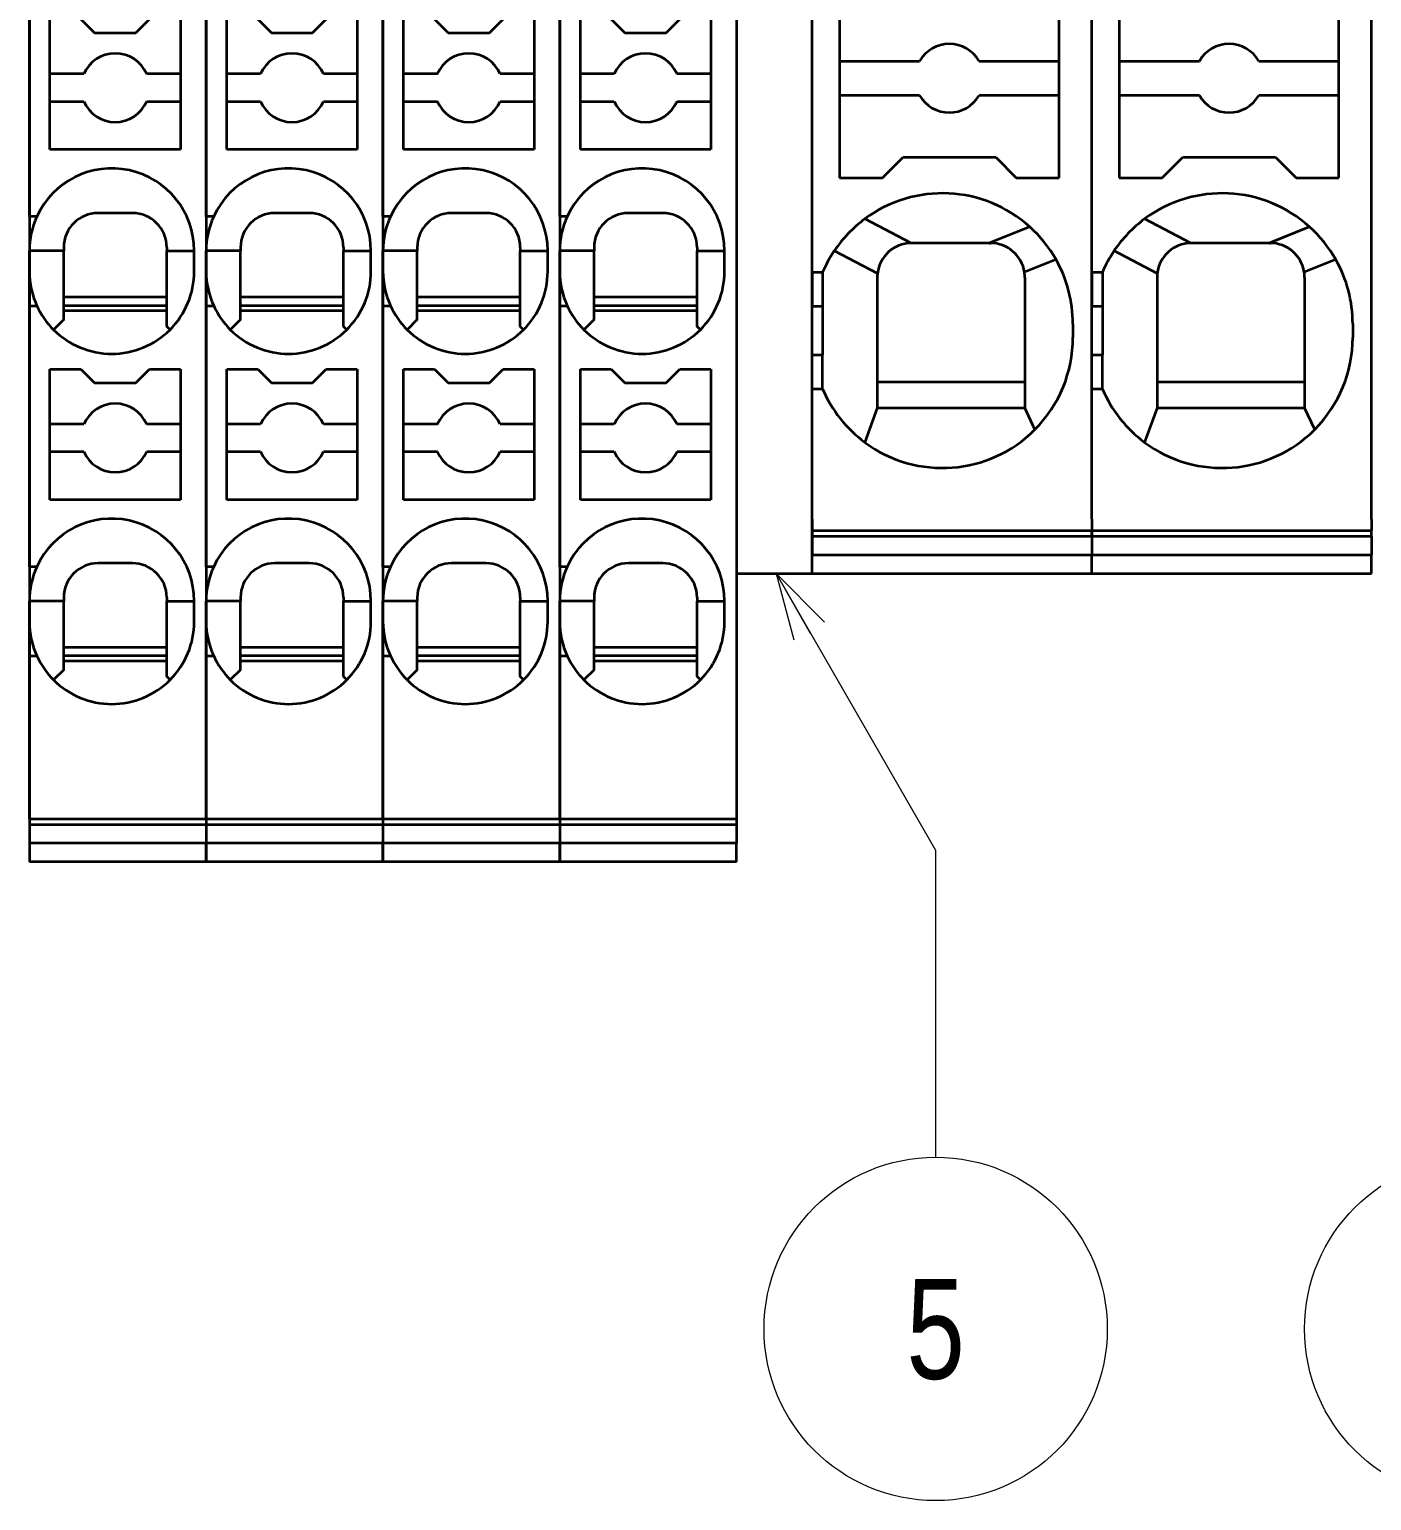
# Model space of a CAD drawing. Header units: millimetres. Extents: x 7 to 587, y 2 to 418.
# Drawn here: x 368.85 to 407.95, y 185 to 227.85 of the extents above; entities that cross this region are included whole.
import ezdxf
from ezdxf.enums import TextEntityAlignment as Align

# ---------------------------------------------------------------- set-up
doc = ezdxf.new("R2010")
doc.units = ezdxf.units.MM
doc.layers.add('GR1_01', color=7, linetype='Continuous')
doc.layers.add('GR1_15', color=7, linetype='Continuous')
doc.styles.add('HG丸ｺﾞｼｯｸM-PRO', font='')
doc.styles.get('HG丸ｺﾞｼｯｸM-PRO').set_extended_font_data('HG丸ｺﾞｼｯｸM-PRO')

# ---------------------------------------------------------------- blocks, each defined once
blk = doc.blocks.new('BLKF064')
at = {"layer": 'GR1_01', "color": 3, "linetype": 'Continuous', "lineweight": 35}
for p, q in [((389.447, 269.725), (389.447, 212)), ((391.647, 212), (391.647, 269.725)), ((389.447, 212), (391.647, 212))]:
    blk.add_line(p, q, dxfattribs=at)
blk = doc.blocks.new('BLKF065')
at = {"layer": 'GR1_01', "color": 3, "linetype": 'Continuous', "lineweight": 35}
for p, q in [((391.647, 220.775), (391.647, 229.85)), ((399.797, 213.584), (399.797, 229.85)), ((392.447, 229.125), (392.447, 226.925)), ((398.847, 226.925), (398.847, 229.125)), ((392.447, 226.925), (394.781, 226.925)), ((392.447, 226.925), (392.447, 225.925)), ((396.513, 226.925), (398.847, 226.925)), ((398.847, 225.925), (398.847, 226.925)), ((394.781, 225.925), (392.447, 225.925)), ((392.447, 225.925), (392.447, 223.525)), ((398.847, 225.925), (396.513, 225.925)), ((398.847, 223.525), (398.847, 225.925)), ((393.697, 223.525), (394.297, 224.125)), ((394.297, 224.125), (396.997, 224.125)), ((396.997, 224.125), (397.597, 223.525)), ((392.447, 223.525), (393.697, 223.525)), ((397.597, 223.525), (398.847, 223.525)), ((394.534, 221.625), (393.183, 222.327)), ((397.991, 222.098), (396.811, 221.625)), ((396.811, 221.625), (394.547, 221.625)), ((393.554, 220.742), (392.295, 221.397)), ((398.757, 221.143), (397.836, 220.774)), ((391.647, 220.775), (391.647, 219.775)), ((391.647, 220.775), (391.956, 220.775)), ((391.956, 220.775), (391.956, 219.775)), ((393.547, 220.625), (393.547, 217.575)), ((397.847, 220.625), (397.847, 217.575)), ((391.647, 218.375), (391.647, 219.775)), ((391.956, 219.775), (391.647, 219.775)), ((391.956, 219.775), (391.956, 218.375)), ((399.247, 219.275), (399.247, 218.875)), ((391.647, 217.375), (391.647, 218.375)), ((391.647, 218.375), (391.956, 218.375)), ((391.956, 217.375), (391.956, 218.375)), ((391.956, 217.375), (391.647, 217.375)), ((391.647, 213.584), (391.647, 217.375)), ((397.847, 217.575), (393.547, 217.575)), ((393.547, 217.575), (393.547, 216.825)), ((397.847, 217.575), (397.847, 216.825)), ((393.547, 216.825), (393.185, 215.822)), ((393.547, 216.825), (397.847, 216.825)), ((398.142, 216.195), (397.847, 216.825)), ((391.647, 213.584), (391.647, 213.257)), ((399.797, 213.584), (399.797, 213.257)), ((391.647, 213.257), (399.797, 213.257)), ((391.647, 213.257), (391.647, 213.088)), ((391.647, 213.088), (399.797, 213.088)), ((391.647, 213.088), (391.647, 212.548)), ((399.797, 213.088), (399.797, 213.257)), ((399.797, 213.088), (399.797, 212.548)), ((391.647, 212.548), (399.797, 212.548)), ((391.647, 212), (391.647, 212.548)), ((399.797, 212), (399.797, 212.548)), ((391.647, 212), (399.797, 212))]:
    blk.add_line(p, q, dxfattribs=at)
for centre, radius, start, end in [((395.647, 226.425), 1, 30, 150), ((395.647, 226.425), 1, 210, 330), ((395.447, 219.275), 3.8, 47.9876, 126.5677), ((395.447, 219.275), 3.8, 126.5677, 146.0547), ((395.447, 219.275), 3.8, 29.4418, 47.9876), ((394.547, 220.625), 1, 90.787, 173.273), ((394.547, 220.625), 1, 90, 90.787), ((396.847, 220.625), 1, 8.5437, 90), ((395.447, 219.275), 3.8, 146.0547, 156.7504), ((395.447, 219.275), 3.8, 0, 29.4418), ((394.547, 220.625), 1, 173.273, 180), ((396.847, 220.625), 1, 0, 8.5437), ((395.447, 218.875), 3.8, 315.1572, 0), ((395.447, 218.875), 3.8, 203.2496, 233.4686), ((395.447, 218.875), 3.8, 233.4686, 315.1572)]:
    blk.add_arc(centre, radius, start, end, dxfattribs=at)
blk.add_open_spline([(396.811, 221.625), (396.814, 221.625), (396.82, 221.625), (396.829, 221.625), (396.838, 221.625), (396.844, 221.625), (396.847, 221.625)], degree=3, knots=[0, 0, 0, 0, 0.00901518, 0.01802756, 0.02727905, 0.03652254, 0.03652254, 0.03652254, 0.03652254], dxfattribs=at)
blk = doc.blocks.new('BLKF066')
at = {"layer": 'GR1_01', "color": 3, "linetype": 'Continuous', "lineweight": 35}
for p, q in [((399.797, 220.775), (399.797, 229.85)), ((407.947, 213.584), (407.947, 229.85)), ((400.597, 229.125), (400.597, 226.925)), ((406.997, 226.925), (406.997, 229.125)), ((400.597, 226.925), (402.931, 226.925)), ((400.597, 226.925), (400.597, 225.925)), ((404.663, 226.925), (406.997, 226.925)), ((406.997, 225.925), (406.997, 226.925)), ((402.931, 225.925), (400.597, 225.925)), ((400.597, 225.925), (400.597, 223.525)), ((406.997, 225.925), (404.663, 225.925)), ((406.997, 223.525), (406.997, 225.925)), ((401.847, 223.525), (402.447, 224.125)), ((402.447, 224.125), (405.147, 224.125)), ((405.147, 224.125), (405.747, 223.525)), ((400.597, 223.525), (401.847, 223.525)), ((405.747, 223.525), (406.997, 223.525)), ((402.684, 221.625), (401.333, 222.327)), ((406.141, 222.098), (404.961, 221.625)), ((404.961, 221.625), (402.697, 221.625)), ((401.704, 220.742), (400.445, 221.397)), ((406.907, 221.143), (405.986, 220.774)), ((399.797, 220.775), (399.797, 219.775)), ((399.797, 220.775), (400.106, 220.775)), ((400.106, 220.775), (400.106, 219.775)), ((401.697, 220.625), (401.697, 217.575)), ((405.997, 220.625), (405.997, 217.575)), ((399.797, 218.375), (399.797, 219.775)), ((400.106, 219.775), (399.797, 219.775)), ((400.106, 219.775), (400.106, 218.375)), ((407.397, 219.275), (407.397, 218.875)), ((399.797, 217.375), (399.797, 218.375)), ((399.797, 218.375), (400.106, 218.375)), ((400.106, 217.375), (400.106, 218.375)), ((400.106, 217.375), (399.797, 217.375)), ((399.797, 213.584), (399.797, 217.375)), ((405.997, 217.575), (401.697, 217.575)), ((401.697, 217.575), (401.697, 216.825)), ((405.997, 217.575), (405.997, 216.825)), ((401.697, 216.825), (401.335, 215.822)), ((401.697, 216.825), (405.997, 216.825)), ((406.292, 216.195), (405.997, 216.825)), ((399.797, 213.584), (399.797, 213.257)), ((407.947, 213.584), (407.947, 213.257)), ((399.797, 213.257), (407.947, 213.257)), ((399.797, 213.257), (399.797, 213.088)), ((399.797, 213.088), (407.947, 213.088)), ((399.797, 213.088), (399.797, 212.548)), ((407.947, 213.088), (407.947, 213.257)), ((407.947, 213.088), (407.947, 212.548)), ((399.797, 212.548), (407.947, 212.548)), ((399.797, 212), (399.797, 212.548)), ((407.947, 212), (407.947, 212.548)), ((399.797, 212), (407.947, 212))]:
    blk.add_line(p, q, dxfattribs=at)
for centre, radius, start, end in [((403.797, 226.425), 1, 30, 150), ((403.797, 226.425), 1, 210, 330), ((403.597, 219.275), 3.8, 47.9876, 126.5677), ((403.597, 219.275), 3.8, 126.5677, 146.0547), ((403.597, 219.275), 3.8, 29.4418, 47.9876), ((402.697, 220.625), 1, 90.787, 173.273), ((402.697, 220.625), 1, 90, 90.787), ((404.997, 220.625), 1, 8.5437, 90), ((403.597, 219.275), 3.8, 146.0547, 156.7504), ((403.597, 219.275), 3.8, 0, 29.4418), ((402.697, 220.625), 1, 173.273, 180), ((404.997, 220.625), 1, 0, 8.5437), ((403.597, 218.875), 3.8, 315.1572, 0), ((403.597, 218.875), 3.8, 203.2496, 233.4686), ((403.597, 218.875), 3.8, 233.4686, 315.1572)]:
    blk.add_arc(centre, radius, start, end, dxfattribs=at)
blk.add_open_spline([(404.961, 221.625), (404.964, 221.625), (404.97, 221.625), (404.979, 221.625), (404.988, 221.625), (404.994, 221.625), (404.997, 221.625)], degree=3, knots=[0, 0, 0, 0, 0.00901518, 0.01802756, 0.02727905, 0.03652254, 0.03652254, 0.03652254, 0.03652254], dxfattribs=at)
blk = doc.blocks.new('BLKF101')
at = {"layer": 'GR1_01', "color": 3, "linetype": 'Continuous', "lineweight": 35}
blk.add_line((368.847, 229.951), (368.847, 204.849), dxfattribs=at)
blk = doc.blocks.new('BLKF102')
at = {"layer": 'GR1_01', "color": 3, "linetype": 'Continuous', "lineweight": 35}
for p, q in [((368.847, 222.4), (368.847, 229.85)), ((373.997, 229.951), (373.997, 204.849)), ((369.447, 226.55), (369.447, 228.15)), ((370.347, 228.15), (370.747, 227.75)), ((371.947, 227.75), (372.347, 228.15)), ((373.247, 228.15), (373.247, 226.55)), ((370.747, 227.75), (371.947, 227.75)), ((369.447, 225.75), (369.447, 226.55)), ((370.431, 226.55), (369.447, 226.55)), ((373.247, 226.55), (372.264, 226.55)), ((373.247, 226.55), (373.247, 225.75)), ((369.447, 224.35), (369.447, 225.75)), ((369.447, 225.75), (370.431, 225.75)), ((372.264, 225.75), (373.247, 225.75)), ((373.247, 225.75), (373.247, 224.35)), ((373.247, 224.35), (369.447, 224.35)), ((369.066, 222.4), (368.847, 222.4)), ((368.847, 222.4), (368.847, 221.4)), ((369.847, 221.4), (368.847, 221.4)), ((368.847, 220.8), (368.847, 221.4)), ((369.847, 221.5), (369.847, 221.4)), ((369.847, 220.05), (369.847, 221.4)), ((372.847, 221.5), (372.847, 221.4)), ((372.847, 220.05), (372.847, 221.4)), ((372.847, 221.4), (373.647, 221.4)), ((373.647, 220.8), (373.647, 221.4)), ((368.847, 219.8), (368.847, 220.8)), ((369.847, 219.8), (369.847, 220.05)), ((372.847, 220.05), (369.847, 220.05)), ((372.847, 219.8), (372.847, 220.05)), ((368.847, 219.8), (369.066, 219.8)), ((368.847, 212.2), (368.847, 219.8)), ((369.847, 219.4), (369.55, 219.103)), ((369.847, 219.65), (369.847, 219.8)), ((372.847, 219.8), (369.847, 219.8)), ((369.847, 219.4), (369.847, 219.65)), ((372.847, 219.65), (369.847, 219.65)), ((372.847, 219.65), (372.847, 219.8)), ((372.847, 219.2), (372.847, 219.65)), ((372.944, 219.103), (372.847, 219.2)), ((369.447, 217.95), (370.347, 217.95)), ((369.447, 216.35), (369.447, 217.95)), ((370.347, 217.95), (370.747, 217.55)), ((371.947, 217.55), (372.347, 217.95)), ((372.347, 217.95), (373.247, 217.95)), ((373.247, 217.95), (373.247, 216.35)), ((370.747, 217.55), (371.947, 217.55)), ((369.447, 215.55), (369.447, 216.35)), ((370.431, 216.35), (369.447, 216.35)), ((373.247, 216.35), (372.264, 216.35)), ((373.247, 216.35), (373.247, 215.55)), ((369.447, 214.15), (369.447, 215.55)), ((369.447, 215.55), (370.431, 215.55)), ((372.264, 215.55), (373.247, 215.55)), ((373.247, 215.55), (373.247, 214.15)), ((373.247, 214.15), (369.447, 214.15)), ((369.066, 212.2), (368.847, 212.2)), ((368.847, 212.2), (368.847, 211.2)), ((369.847, 211.3), (369.847, 211.2)), ((372.847, 211.3), (372.847, 211.2)), ((369.847, 211.2), (368.847, 211.2)), ((368.847, 210.6), (368.847, 211.2)), ((369.847, 209.85), (369.847, 211.2)), ((372.847, 209.85), (372.847, 211.2)), ((372.847, 211.2), (373.647, 211.2)), ((373.647, 210.6), (373.647, 211.2)), ((368.847, 209.6), (368.847, 210.6)), ((368.847, 209.6), (369.066, 209.6)), ((368.847, 204.849), (368.847, 209.6)), ((369.847, 209.6), (369.847, 209.85)), ((372.847, 209.85), (369.847, 209.85)), ((372.847, 209.6), (369.847, 209.6)), ((369.847, 209.45), (369.847, 209.6)), ((372.847, 209.6), (372.847, 209.85)), ((372.847, 209.45), (372.847, 209.6)), ((369.847, 209.2), (369.55, 208.903)), ((372.847, 209.45), (369.847, 209.45)), ((369.847, 209.2), (369.847, 209.45)), ((372.847, 209), (372.847, 209.45)), ((372.944, 208.903), (372.847, 209)), ((373.997, 204.849), (368.847, 204.849)), ((368.847, 204.849), (368.847, 204.681)), ((373.997, 204.849), (373.997, 204.681)), ((373.997, 204.681), (368.847, 204.681)), ((368.847, 204.681), (368.847, 204.146)), ((373.997, 204.681), (373.997, 204.146)), ((373.997, 204.146), (368.847, 204.146)), ((368.847, 204.146), (368.847, 203.6)), ((373.997, 203.6), (373.997, 204.146)), ((373.997, 203.6), (368.847, 203.6))]:
    blk.add_line(p, q, dxfattribs=at)
for centre, radius, start, end in [((371.347, 226.15), 1, 23.5782, 156.4218), ((371.347, 226.15), 1, 203.5782, 336.4218), ((371.247, 221.4), 2.4, 0, 155.3757), ((371.247, 221.4), 2.4, 155.3757, 180), ((370.847, 221.5), 1, 90, 180), ((371.847, 221.5), 1, 0, 90), ((371.247, 220.8), 2.4, 180, 204.6243), ((371.247, 220.8), 2.4, 315, 0), ((371.247, 220.8), 2.4, 204.6243, 225), ((371.247, 220.8), 2.4, 225, 315), ((371.347, 215.95), 1, 23.5782, 156.4218), ((371.347, 215.95), 1, 203.5782, 336.4218), ((371.247, 211.2), 2.4, 0, 155.3757), ((371.247, 211.2), 2.4, 155.3757, 180), ((370.847, 211.3), 1, 90, 180), ((371.847, 211.3), 1, 0, 90), ((371.247, 210.6), 2.4, 180, 204.6243), ((371.247, 210.6), 2.4, 315, 0), ((371.247, 210.6), 2.4, 204.6243, 225), ((371.247, 210.6), 2.4, 225, 315)]:
    blk.add_arc(centre, radius, start, end, dxfattribs=at)
for points, knots in [([(371.847, 222.5), (371.804, 222.5), (371.73, 222.5), (371.614, 222.5), (371.498, 222.5), (371.368, 222.5), (371.234, 222.5), (371.101, 222.5), (370.972, 222.5), (370.888, 222.5), (370.847, 222.5)], [0, 0, 0, 0, 0.129504, 0.223255, 0.346586, 0.477449, 0.613456, 0.74891, 0.878338, 1, 1, 1, 1]), ([(371.847, 212.3), (371.815, 212.3), (371.741, 212.3), (371.625, 212.3), (371.498, 212.3), (371.368, 212.3), (371.234, 212.3), (371.101, 212.3), (370.972, 212.3), (370.888, 212.3), (370.847, 212.3)], [0, 0, 0, 0, 0.097145, 0.223255, 0.346586, 0.477449, 0.613456, 0.74891, 0.878338, 1, 1, 1, 1])]:
    blk.add_open_spline(points, degree=3, knots=knots, dxfattribs=at)
blk = doc.blocks.new('BLKF103')
at = {"layer": 'GR1_01', "color": 3, "linetype": 'Continuous', "lineweight": 35}
for p, q in [((373.997, 222.4), (373.997, 229.85)), ((379.147, 229.951), (379.147, 204.849)), ((374.597, 226.55), (374.597, 228.15)), ((375.497, 228.15), (375.897, 227.75)), ((377.097, 227.75), (377.497, 228.15)), ((378.397, 228.15), (378.397, 226.55)), ((375.897, 227.75), (377.097, 227.75)), ((374.597, 225.75), (374.597, 226.55)), ((375.581, 226.55), (374.597, 226.55)), ((378.397, 226.55), (377.414, 226.55)), ((378.397, 226.55), (378.397, 225.75)), ((374.597, 224.35), (374.597, 225.75)), ((374.597, 225.75), (375.581, 225.75)), ((377.414, 225.75), (378.397, 225.75)), ((378.397, 225.75), (378.397, 224.35)), ((378.397, 224.35), (374.597, 224.35)), ((374.216, 222.4), (373.997, 222.4)), ((373.997, 222.4), (373.997, 221.4)), ((374.997, 221.4), (373.997, 221.4)), ((373.997, 220.8), (373.997, 221.4)), ((374.997, 221.5), (374.997, 221.4)), ((374.997, 220.05), (374.997, 221.4)), ((377.997, 221.5), (377.997, 221.4)), ((377.997, 220.05), (377.997, 221.4)), ((377.997, 221.4), (378.797, 221.4)), ((378.797, 220.8), (378.797, 221.4)), ((373.997, 219.8), (373.997, 220.8)), ((374.997, 219.8), (374.997, 220.05)), ((377.997, 220.05), (374.997, 220.05)), ((377.997, 219.8), (377.997, 220.05)), ((373.997, 219.8), (374.216, 219.8)), ((373.997, 212.2), (373.997, 219.8)), ((374.997, 219.4), (374.7, 219.103)), ((374.997, 219.65), (374.997, 219.8)), ((377.997, 219.8), (374.997, 219.8)), ((374.997, 219.4), (374.997, 219.65)), ((377.997, 219.65), (374.997, 219.65)), ((377.997, 219.65), (377.997, 219.8)), ((377.997, 219.2), (377.997, 219.65)), ((378.094, 219.103), (377.997, 219.2)), ((374.597, 217.95), (375.497, 217.95)), ((374.597, 216.35), (374.597, 217.95)), ((375.497, 217.95), (375.897, 217.55)), ((377.097, 217.55), (377.497, 217.95)), ((377.497, 217.95), (378.397, 217.95)), ((378.397, 217.95), (378.397, 216.35)), ((375.897, 217.55), (377.097, 217.55)), ((374.597, 215.55), (374.597, 216.35)), ((375.581, 216.35), (374.597, 216.35)), ((378.397, 216.35), (377.414, 216.35)), ((378.397, 216.35), (378.397, 215.55)), ((374.597, 214.15), (374.597, 215.55)), ((374.597, 215.55), (375.581, 215.55)), ((377.414, 215.55), (378.397, 215.55)), ((378.397, 215.55), (378.397, 214.15)), ((378.397, 214.15), (374.597, 214.15)), ((374.216, 212.2), (373.997, 212.2)), ((373.997, 212.2), (373.997, 211.2)), ((374.997, 211.3), (374.997, 211.2)), ((377.997, 211.3), (377.997, 211.2)), ((374.997, 211.2), (373.997, 211.2)), ((373.997, 210.6), (373.997, 211.2)), ((374.997, 209.85), (374.997, 211.2)), ((377.997, 209.85), (377.997, 211.2)), ((377.997, 211.2), (378.797, 211.2)), ((378.797, 210.6), (378.797, 211.2)), ((373.997, 209.6), (373.997, 210.6)), ((373.997, 209.6), (374.216, 209.6)), ((373.997, 204.849), (373.997, 209.6)), ((374.997, 209.6), (374.997, 209.85)), ((377.997, 209.85), (374.997, 209.85)), ((377.997, 209.6), (374.997, 209.6)), ((374.997, 209.45), (374.997, 209.6)), ((377.997, 209.6), (377.997, 209.85)), ((377.997, 209.45), (377.997, 209.6)), ((374.997, 209.2), (374.7, 208.903)), ((377.997, 209.45), (374.997, 209.45)), ((374.997, 209.2), (374.997, 209.45)), ((377.997, 209), (377.997, 209.45)), ((378.094, 208.903), (377.997, 209)), ((379.147, 204.849), (373.997, 204.849)), ((373.997, 204.849), (373.997, 204.681)), ((379.147, 204.849), (379.147, 204.681)), ((379.147, 204.681), (373.997, 204.681)), ((373.997, 204.681), (373.997, 204.146)), ((379.147, 204.681), (379.147, 204.146)), ((379.147, 204.146), (373.997, 204.146)), ((373.997, 204.146), (373.997, 203.6)), ((379.147, 203.6), (379.147, 204.146)), ((379.147, 203.6), (373.997, 203.6))]:
    blk.add_line(p, q, dxfattribs=at)
for centre, radius, start, end in [((376.497, 226.15), 1, 23.5782, 156.4218), ((376.497, 226.15), 1, 203.5782, 336.4218), ((376.397, 221.4), 2.4, 0, 155.3757), ((376.397, 221.4), 2.4, 155.3757, 180), ((375.997, 221.5), 1, 90, 180), ((376.997, 221.5), 1, 0, 90), ((376.397, 220.8), 2.4, 180, 204.6243), ((376.397, 220.8), 2.4, 315, 0), ((376.397, 220.8), 2.4, 204.6243, 225), ((376.397, 220.8), 2.4, 225, 315), ((376.497, 215.95), 1, 23.5782, 156.4218), ((376.497, 215.95), 1, 203.5782, 336.4218), ((376.397, 211.2), 2.4, 0, 155.3757), ((376.397, 211.2), 2.4, 155.3757, 180), ((375.997, 211.3), 1, 90, 180), ((376.997, 211.3), 1, 0, 90), ((376.397, 210.6), 2.4, 180, 204.6243), ((376.397, 210.6), 2.4, 315, 0), ((376.397, 210.6), 2.4, 204.6243, 225), ((376.397, 210.6), 2.4, 225, 315)]:
    blk.add_arc(centre, radius, start, end, dxfattribs=at)
for points, knots in [([(376.997, 222.5), (376.954, 222.5), (376.88, 222.5), (376.764, 222.5), (376.648, 222.5), (376.518, 222.5), (376.384, 222.5), (376.251, 222.5), (376.122, 222.5), (376.038, 222.5), (375.997, 222.5)], [0, 0, 0, 0, 0.129504, 0.223255, 0.346586, 0.477449, 0.613456, 0.74891, 0.878338, 1, 1, 1, 1]), ([(376.997, 212.3), (376.965, 212.3), (376.891, 212.3), (376.775, 212.3), (376.648, 212.3), (376.518, 212.3), (376.384, 212.3), (376.251, 212.3), (376.122, 212.3), (376.038, 212.3), (375.997, 212.3)], [0, 0, 0, 0, 0.097145, 0.223255, 0.346586, 0.477449, 0.613456, 0.74891, 0.878338, 1, 1, 1, 1])]:
    blk.add_open_spline(points, degree=3, knots=knots, dxfattribs=at)
blk = doc.blocks.new('BLKF104')
at = {"layer": 'GR1_01', "color": 3, "linetype": 'Continuous', "lineweight": 35}
for p, q in [((379.147, 222.4), (379.147, 229.85)), ((384.297, 229.951), (384.297, 204.849)), ((379.747, 226.55), (379.747, 228.15)), ((380.647, 228.15), (381.047, 227.75)), ((382.247, 227.75), (382.647, 228.15)), ((383.547, 228.15), (383.547, 226.55)), ((381.047, 227.75), (382.247, 227.75)), ((379.747, 225.75), (379.747, 226.55)), ((380.731, 226.55), (379.747, 226.55)), ((383.547, 226.55), (382.564, 226.55)), ((383.547, 226.55), (383.547, 225.75)), ((379.747, 224.35), (379.747, 225.75)), ((379.747, 225.75), (380.731, 225.75)), ((382.564, 225.75), (383.547, 225.75)), ((383.547, 225.75), (383.547, 224.35)), ((383.547, 224.35), (379.747, 224.35)), ((379.366, 222.4), (379.147, 222.4)), ((379.147, 222.4), (379.147, 221.4)), ((380.147, 221.4), (379.147, 221.4)), ((379.147, 220.8), (379.147, 221.4)), ((380.147, 221.5), (380.147, 221.4)), ((380.147, 220.05), (380.147, 221.4)), ((383.147, 221.5), (383.147, 221.4)), ((383.147, 220.05), (383.147, 221.4)), ((383.147, 221.4), (383.947, 221.4)), ((383.947, 220.8), (383.947, 221.4)), ((379.147, 219.8), (379.147, 220.8)), ((380.147, 219.8), (380.147, 220.05)), ((383.147, 220.05), (380.147, 220.05)), ((383.147, 219.8), (383.147, 220.05)), ((379.147, 219.8), (379.366, 219.8)), ((379.147, 212.2), (379.147, 219.8)), ((380.147, 219.4), (379.85, 219.103)), ((380.147, 219.65), (380.147, 219.8)), ((383.147, 219.8), (380.147, 219.8)), ((380.147, 219.4), (380.147, 219.65)), ((383.147, 219.65), (380.147, 219.65)), ((383.147, 219.65), (383.147, 219.8)), ((383.147, 219.2), (383.147, 219.65)), ((383.244, 219.103), (383.147, 219.2)), ((379.747, 217.95), (380.647, 217.95)), ((379.747, 216.35), (379.747, 217.95)), ((380.647, 217.95), (381.047, 217.55)), ((382.247, 217.55), (382.647, 217.95)), ((382.647, 217.95), (383.547, 217.95)), ((383.547, 217.95), (383.547, 216.35)), ((381.047, 217.55), (382.247, 217.55)), ((379.747, 215.55), (379.747, 216.35)), ((380.731, 216.35), (379.747, 216.35)), ((383.547, 216.35), (382.564, 216.35)), ((383.547, 216.35), (383.547, 215.55)), ((379.747, 214.15), (379.747, 215.55)), ((379.747, 215.55), (380.731, 215.55)), ((382.564, 215.55), (383.547, 215.55)), ((383.547, 215.55), (383.547, 214.15)), ((383.547, 214.15), (379.747, 214.15)), ((379.366, 212.2), (379.147, 212.2)), ((379.147, 212.2), (379.147, 211.2)), ((380.147, 211.3), (380.147, 211.2)), ((383.147, 211.3), (383.147, 211.2)), ((380.147, 211.2), (379.147, 211.2)), ((379.147, 210.6), (379.147, 211.2)), ((380.147, 209.85), (380.147, 211.2)), ((383.147, 209.85), (383.147, 211.2)), ((383.147, 211.2), (383.947, 211.2)), ((383.947, 210.6), (383.947, 211.2)), ((379.147, 209.6), (379.147, 210.6)), ((379.147, 209.6), (379.366, 209.6)), ((379.147, 204.849), (379.147, 209.6)), ((380.147, 209.6), (380.147, 209.85)), ((383.147, 209.85), (380.147, 209.85)), ((383.147, 209.6), (380.147, 209.6)), ((380.147, 209.45), (380.147, 209.6)), ((383.147, 209.6), (383.147, 209.85)), ((383.147, 209.45), (383.147, 209.6)), ((380.147, 209.2), (379.85, 208.903)), ((383.147, 209.45), (380.147, 209.45)), ((380.147, 209.2), (380.147, 209.45)), ((383.147, 209), (383.147, 209.45)), ((383.244, 208.903), (383.147, 209)), ((384.297, 204.849), (379.147, 204.849)), ((379.147, 204.849), (379.147, 204.681)), ((384.297, 204.849), (384.297, 204.681)), ((384.297, 204.681), (379.147, 204.681)), ((379.147, 204.681), (379.147, 204.146)), ((384.297, 204.681), (384.297, 204.146)), ((384.297, 204.146), (379.147, 204.146)), ((379.147, 204.146), (379.147, 203.6)), ((384.297, 203.6), (384.297, 204.146)), ((384.297, 203.6), (379.147, 203.6))]:
    blk.add_line(p, q, dxfattribs=at)
for centre, radius, start, end in [((381.647, 226.15), 1, 23.5782, 156.4218), ((381.647, 226.15), 1, 203.5782, 336.4218), ((381.547, 221.4), 2.4, 0, 155.3757), ((381.547, 221.4), 2.4, 155.3757, 180), ((381.147, 221.5), 1, 90, 180), ((382.147, 221.5), 1, 0, 90), ((381.547, 220.8), 2.4, 180, 204.6243), ((381.547, 220.8), 2.4, 315, 0), ((381.547, 220.8), 2.4, 204.6243, 225), ((381.547, 220.8), 2.4, 225, 315), ((381.647, 215.95), 1, 23.5782, 156.4218), ((381.647, 215.95), 1, 203.5782, 336.4218), ((381.547, 211.2), 2.4, 0, 155.3757), ((381.547, 211.2), 2.4, 155.3757, 180), ((381.147, 211.3), 1, 90, 180), ((382.147, 211.3), 1, 0, 90), ((381.547, 210.6), 2.4, 180, 204.6243), ((381.547, 210.6), 2.4, 315, 0), ((381.547, 210.6), 2.4, 204.6243, 225), ((381.547, 210.6), 2.4, 225, 315)]:
    blk.add_arc(centre, radius, start, end, dxfattribs=at)
for points, knots in [([(382.147, 222.5), (382.104, 222.5), (382.03, 222.5), (381.914, 222.5), (381.798, 222.5), (381.668, 222.5), (381.534, 222.5), (381.401, 222.5), (381.272, 222.5), (381.188, 222.5), (381.147, 222.5)], [0, 0, 0, 0, 0.129504, 0.223255, 0.346586, 0.477449, 0.613456, 0.74891, 0.878338, 1, 1, 1, 1]), ([(382.147, 212.3), (382.115, 212.3), (382.041, 212.3), (381.925, 212.3), (381.798, 212.3), (381.668, 212.3), (381.534, 212.3), (381.401, 212.3), (381.272, 212.3), (381.188, 212.3), (381.147, 212.3)], [0, 0, 0, 0, 0.097145, 0.223255, 0.346586, 0.477449, 0.613456, 0.74891, 0.878338, 1, 1, 1, 1])]:
    blk.add_open_spline(points, degree=3, knots=knots, dxfattribs=at)
blk = doc.blocks.new('BLKF105')
at = {"layer": 'GR1_01', "color": 3, "linetype": 'Continuous', "lineweight": 35}
for p, q in [((384.297, 222.4), (384.297, 229.85)), ((389.447, 229.951), (389.447, 204.849)), ((384.897, 226.55), (384.897, 228.15)), ((385.797, 228.15), (386.197, 227.75)), ((387.397, 227.75), (387.797, 228.15)), ((388.697, 228.15), (388.697, 226.55)), ((386.197, 227.75), (387.397, 227.75)), ((384.897, 225.75), (384.897, 226.55)), ((385.881, 226.55), (384.897, 226.55)), ((388.697, 226.55), (387.714, 226.55)), ((388.697, 226.55), (388.697, 225.75)), ((384.897, 224.35), (384.897, 225.75)), ((384.897, 225.75), (385.881, 225.75)), ((387.714, 225.75), (388.697, 225.75)), ((388.697, 225.75), (388.697, 224.35)), ((388.697, 224.35), (384.897, 224.35)), ((384.516, 222.4), (384.297, 222.4)), ((384.297, 222.4), (384.297, 221.4)), ((385.297, 221.4), (384.297, 221.4)), ((384.297, 220.8), (384.297, 221.4)), ((385.297, 221.5), (385.297, 221.4)), ((385.297, 220.05), (385.297, 221.4)), ((388.297, 221.5), (388.297, 221.4)), ((388.297, 220.05), (388.297, 221.4)), ((388.297, 221.4), (389.097, 221.4)), ((389.097, 220.8), (389.097, 221.4)), ((384.297, 219.8), (384.297, 220.8)), ((385.297, 219.8), (385.297, 220.05)), ((388.297, 220.05), (385.297, 220.05)), ((388.297, 219.8), (388.297, 220.05)), ((384.297, 219.8), (384.516, 219.8)), ((384.297, 212.2), (384.297, 219.8)), ((385.297, 219.4), (385, 219.103)), ((385.297, 219.65), (385.297, 219.8)), ((388.297, 219.8), (385.297, 219.8)), ((385.297, 219.4), (385.297, 219.65)), ((388.297, 219.65), (385.297, 219.65)), ((388.297, 219.65), (388.297, 219.8)), ((388.297, 219.2), (388.297, 219.65)), ((388.394, 219.103), (388.297, 219.2)), ((384.897, 217.95), (385.797, 217.95)), ((384.897, 216.35), (384.897, 217.95)), ((385.797, 217.95), (386.197, 217.55)), ((387.397, 217.55), (387.797, 217.95)), ((387.797, 217.95), (388.697, 217.95)), ((388.697, 217.95), (388.697, 216.35)), ((386.197, 217.55), (387.397, 217.55)), ((384.897, 215.55), (384.897, 216.35)), ((385.881, 216.35), (384.897, 216.35)), ((388.697, 216.35), (387.714, 216.35)), ((388.697, 216.35), (388.697, 215.55)), ((384.897, 214.15), (384.897, 215.55)), ((384.897, 215.55), (385.881, 215.55)), ((387.714, 215.55), (388.697, 215.55)), ((388.697, 215.55), (388.697, 214.15)), ((388.697, 214.15), (384.897, 214.15)), ((384.516, 212.2), (384.297, 212.2)), ((384.297, 212.2), (384.297, 211.2)), ((385.297, 211.3), (385.297, 211.2)), ((388.297, 211.3), (388.297, 211.2)), ((385.297, 211.2), (384.297, 211.2)), ((384.297, 210.6), (384.297, 211.2)), ((385.297, 209.85), (385.297, 211.2)), ((388.297, 209.85), (388.297, 211.2)), ((388.297, 211.2), (389.097, 211.2)), ((389.097, 210.6), (389.097, 211.2)), ((384.297, 209.6), (384.297, 210.6)), ((384.297, 209.6), (384.516, 209.6)), ((384.297, 204.849), (384.297, 209.6)), ((385.297, 209.6), (385.297, 209.85)), ((388.297, 209.85), (385.297, 209.85)), ((388.297, 209.6), (385.297, 209.6)), ((385.297, 209.45), (385.297, 209.6)), ((388.297, 209.6), (388.297, 209.85)), ((388.297, 209.45), (388.297, 209.6)), ((385.297, 209.2), (385, 208.903)), ((388.297, 209.45), (385.297, 209.45)), ((385.297, 209.2), (385.297, 209.45)), ((388.297, 209), (388.297, 209.45)), ((388.394, 208.903), (388.297, 209)), ((389.447, 204.849), (384.297, 204.849)), ((384.297, 204.849), (384.297, 204.681)), ((389.447, 204.849), (389.447, 204.681)), ((389.447, 204.681), (384.297, 204.681)), ((384.297, 204.681), (384.297, 204.146)), ((389.447, 204.681), (389.447, 204.146)), ((389.447, 204.146), (384.297, 204.146)), ((384.297, 204.146), (384.297, 203.6)), ((389.447, 203.6), (389.447, 204.146)), ((389.447, 203.6), (384.297, 203.6))]:
    blk.add_line(p, q, dxfattribs=at)
for centre, radius, start, end in [((386.797, 226.15), 1, 23.5782, 156.4218), ((386.797, 226.15), 1, 203.5782, 336.4218), ((386.697, 221.4), 2.4, 0, 155.3757), ((386.697, 221.4), 2.4, 155.3757, 180), ((386.297, 221.5), 1, 90, 180), ((387.297, 221.5), 1, 0, 90), ((386.697, 220.8), 2.4, 180, 204.6243), ((386.697, 220.8), 2.4, 315, 0), ((386.697, 220.8), 2.4, 204.6243, 225), ((386.697, 220.8), 2.4, 225, 315), ((386.797, 215.95), 1, 23.5782, 156.4218), ((386.797, 215.95), 1, 203.5782, 336.4218), ((386.697, 211.2), 2.4, 0, 155.3757), ((386.697, 211.2), 2.4, 155.3757, 180), ((386.297, 211.3), 1, 90, 180), ((387.297, 211.3), 1, 0, 90), ((386.697, 210.6), 2.4, 180, 204.6243), ((386.697, 210.6), 2.4, 315, 0), ((386.697, 210.6), 2.4, 204.6243, 225), ((386.697, 210.6), 2.4, 225, 315)]:
    blk.add_arc(centre, radius, start, end, dxfattribs=at)
for points, knots in [([(387.297, 222.5), (387.254, 222.5), (387.18, 222.5), (387.064, 222.5), (386.948, 222.5), (386.818, 222.5), (386.684, 222.5), (386.551, 222.5), (386.422, 222.5), (386.338, 222.5), (386.297, 222.5)], [0, 0, 0, 0, 0.129504, 0.223255, 0.346586, 0.477449, 0.613456, 0.74891, 0.878338, 1, 1, 1, 1]), ([(387.297, 212.3), (387.265, 212.3), (387.191, 212.3), (387.075, 212.3), (386.948, 212.3), (386.818, 212.3), (386.684, 212.3), (386.551, 212.3), (386.422, 212.3), (386.338, 212.3), (386.297, 212.3)], [0, 0, 0, 0, 0.097145, 0.223255, 0.346586, 0.477449, 0.613456, 0.74891, 0.878338, 1, 1, 1, 1])]:
    blk.add_open_spline(points, degree=3, knots=knots, dxfattribs=at)
blk = doc.blocks.new('BLKF061')
at = {"layer": 'GR1_01', "color": 3, "linetype": 'Continuous', "lineweight": 35}
for name in ['BLKF101', 'BLKF102', 'BLKF103', 'BLKF104', 'BLKF105', 'BLKF064', 'BLKF065', 'BLKF066']:
    blk.add_blockref(name, (0, 0), dxfattribs=at)
blk = doc.blocks.new('FXTIP_ARROW_S')
at = {"color": 0, "linetype": 'Continuous', "lineweight": -2}
for q in [(-0.966, 0.259), (-1, 0), (-0.966, -0.259)]:
    blk.add_line((0, 0), q, dxfattribs=at)

msp = doc.modelspace()

# ---------------------------------------------------------------- linework, layer by layer
at = {"layer": 'GR1_15', "color": 4, "linetype": 'Continuous', "lineweight": 13}
for p, q in [((390.597, 212), (395.248, 203.943)), ((395.248, 203.943), (395.248, 195))]:
    msp.add_line(p, q, dxfattribs=at)
for centre in [(395.248, 190), (410.995, 190)]:
    msp.add_circle(centre, 5, dxfattribs=at)

# ---------------------------------------------------------------- block references
at = {"layer": 'GR1_01', "color": 3, "linetype": 'Continuous', "lineweight": 35}
msp.add_blockref('BLKF061', (0, 0), dxfattribs=at)
at = {"layer": 'GR1_15', "color": 4, "linetype": 'Continuous', "lineweight": 13, "xscale": 2, "yscale": 2, "rotation": 120.0000000000001}
msp.add_blockref('FXTIP_ARROW_S', (390.597, 212), dxfattribs=at)

# ---------------------------------------------------------------- texts
at = {"layer": 'GR1_15', "color": 3, "linetype": 'Continuous', "lineweight": 35, "style": 'HG丸ｺﾞｼｯｸM-PRO', "width": 0.784542}
msp.add_text('5', height=2.909, rotation=0, dxfattribs=at).set_placement((395.248, 190), align=Align.MIDDLE_CENTER)

doc.saveas('drawing.dxf')
